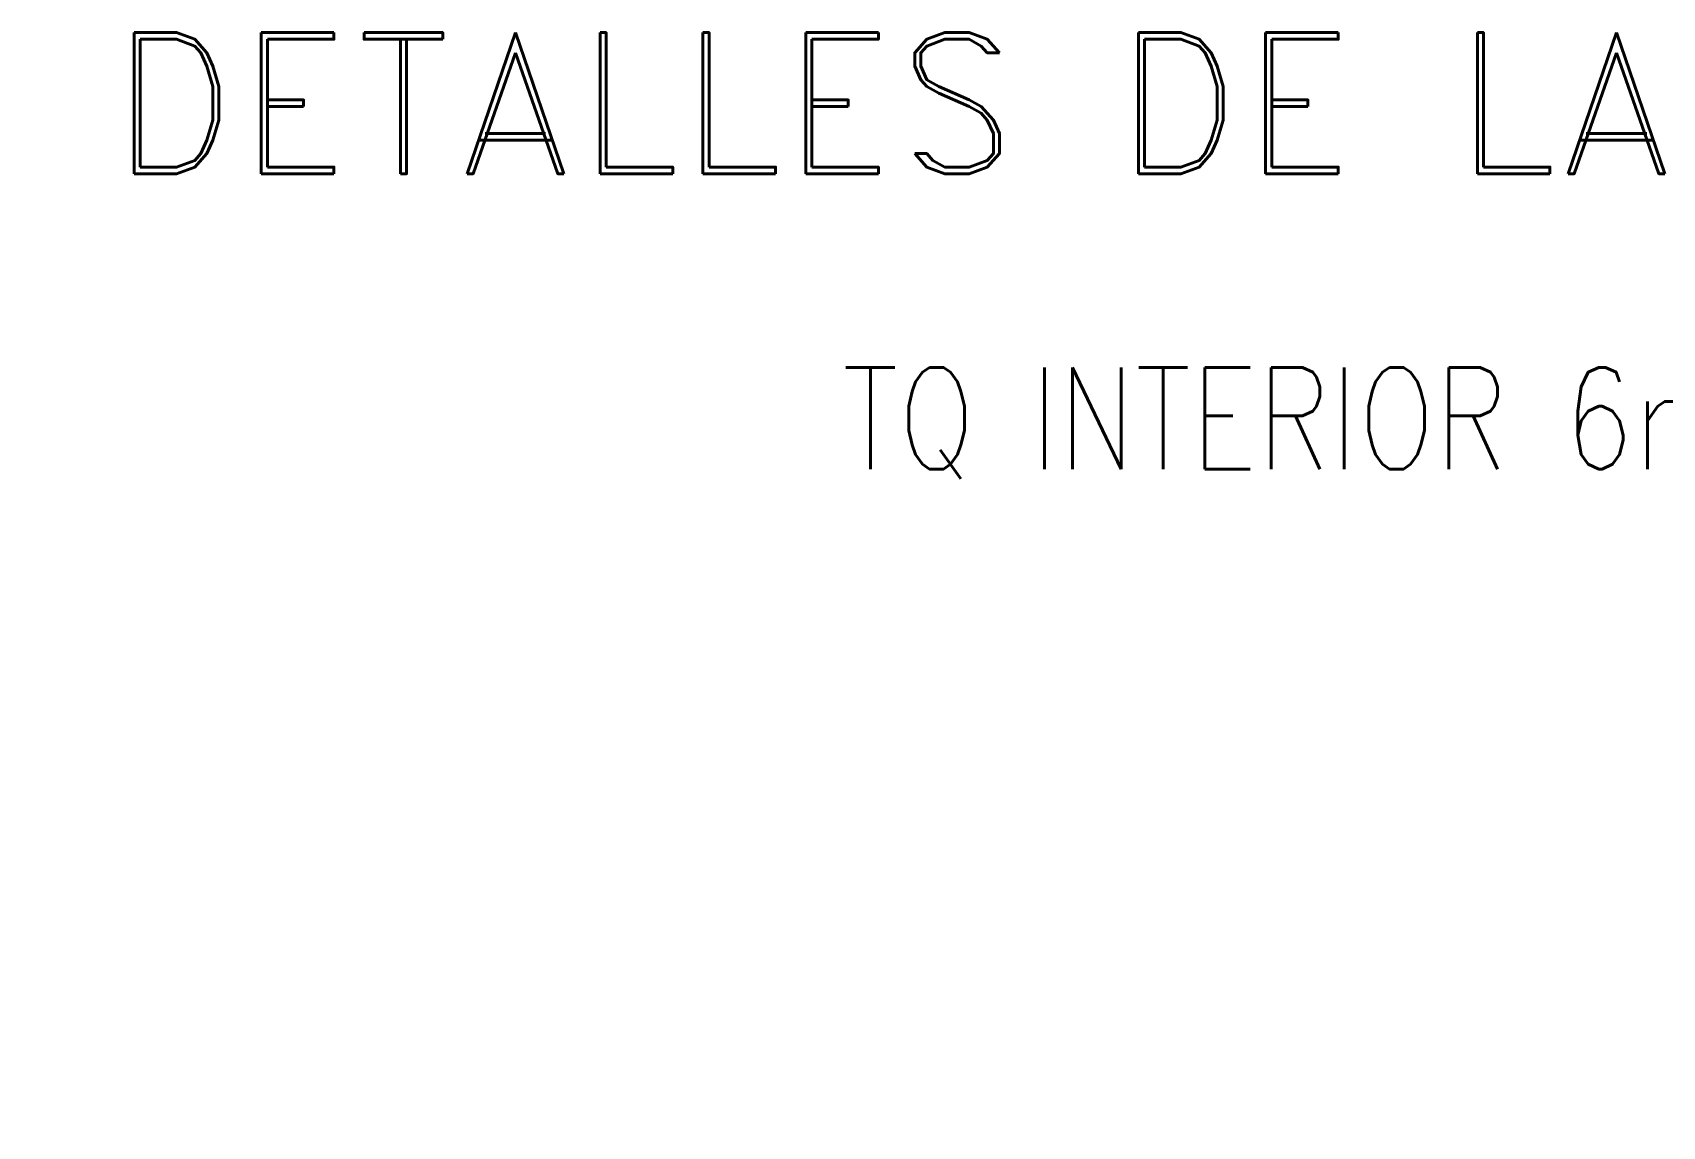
# Model space of a CAD drawing. Extents: x 174420 to 213214, y -41877 to -13498.
# Drawn here: x 195733 to 196598, y -25482 to -24901 of the extents above; entities that cross this region are included whole.
import ezdxf

# ---------------------------------------------------------------- set-up
doc = ezdxf.new("R2010")
doc.units = 0
doc.header["$LTSCALE"] = 500
doc.header["$MEASUREMENT"] = 0
doc.layers.get('0').update_dxf_attribs({"linetype": 'CONTINUOUS', "lineweight": 9})
doc.layers.add('COTAS', color=2, linetype='CONTINUOUS', lineweight=9)
doc.layers.add('FIBRA', color=3, linetype='CONTINUOUS', lineweight=20)
doc.styles.add('ROMAND', font='romand')
doc.styles.get("Standard").update_dxf_attribs({"font": 'SIMPLEX.shx', "width": 0.8, "height": 80})

msp = doc.modelspace()

# ---------------------------------------------------------------- linework, layer by layer
at = {"lineweight": 9}
for radius, start in [(869.52, 205.32749), (941.52, 206.51851), (1017.72, 207.59013)]:
    msp.add_arc((196029.67, -24756.77), radius, start, 270, dxfattribs=at)
at = {"layer": 'FIBRA', "lineweight": 9}
msp.add_arc((196029.67, -24756.77), 1071.72, 207.78183, 270, dxfattribs=at)

# ---------------------------------------------------------------- texts
at = {"layer": 'COTAS', "lineweight": 9, "style": 'ROMAND'}
msp.add_text('DETALLES DE LAS JUNTAS EN LOS ANILLOS DEL TANQUE', height=75, dxfattribs=at).set_placement((195773.77, -24976.3))
at = {"layer": 'COTAS', "lineweight": 9, "insert": (196694.24, -25138.29), "char_height": 54, "attachment_point": 9}
msp.add_mtext('TQ INTERIOR 6mm', dxfattribs=at)

doc.saveas('drawing.dxf')
